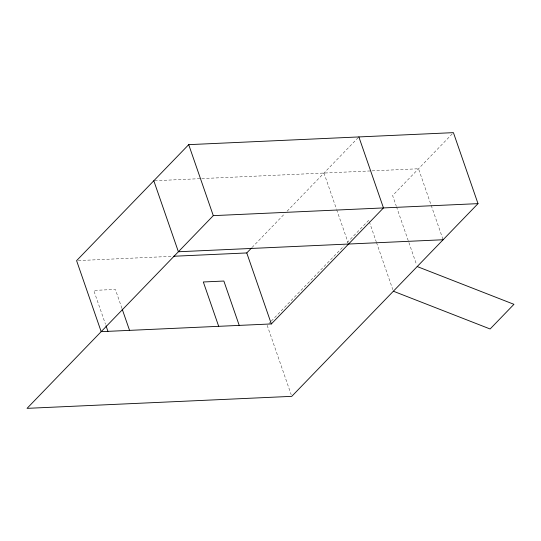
<?xml version="1.0" encoding="UTF-8"?>
<svg xmlns="http://www.w3.org/2000/svg" width="541" height="541" viewBox="0 0 541 541"><rect width="100%" height="100%" fill="white"/><g stroke="black" fill="none" stroke-linecap="round" stroke-linejoin="round"><path stroke-width="0.41" stroke-dasharray="2.71 2.03" d="M252.032 247.494L284.789 213.6M287.129 211.179L358.879 136.934M268.945 323.532L270.703 321.712M271.291 321.104L344.117 245.749M347.058 242.706L368.786 220.221M452.256 133.85L392.617 195.565L396.208 205.932M154.652 180.728L200.982 178.625M201.827 178.584L371.254 170.902M372.093 170.868L418.524 168.758L430.954 204.654M78.276 260.586L171.788 256.346M431.224 205.452L442.829 238.953M396.485 206.73L416.651 264.955M369.341 221.817L376.245 241.759M376.522 242.557L392.813 289.618M323.978 173.046L336.407 208.941M336.685 209.739L348.012 242.442M267.18 325.357L291.214 394.754M121.914 308.323L115.375 289.428L93.762 290.409L105.488 324.262"/><path stroke-width="0.81" d="M478.007 203.639L213.289 215.643L27.05 408.354L291.761 396.35L478.007 203.639L453.426 132.646L188.708 144.65L76.592 260.661L101.174 331.653L271.352 323.937L383.468 207.927L358.879 136.934M173.472 256.265L246.764 252.945L251.443 248.103M443.106 239.751L178.388 251.754L153.806 180.762M417.199 266.551L513.95 304.319L490.119 328.982L393.368 291.214M246.764 252.945L271.352 323.937M188.708 144.65L213.289 215.643M239.217 325.391L223.859 281.043L203.328 281.976L218.686 326.324M122.185 309.107L129.549 330.368M106.029 325.838L107.936 331.349"/></g></svg>
